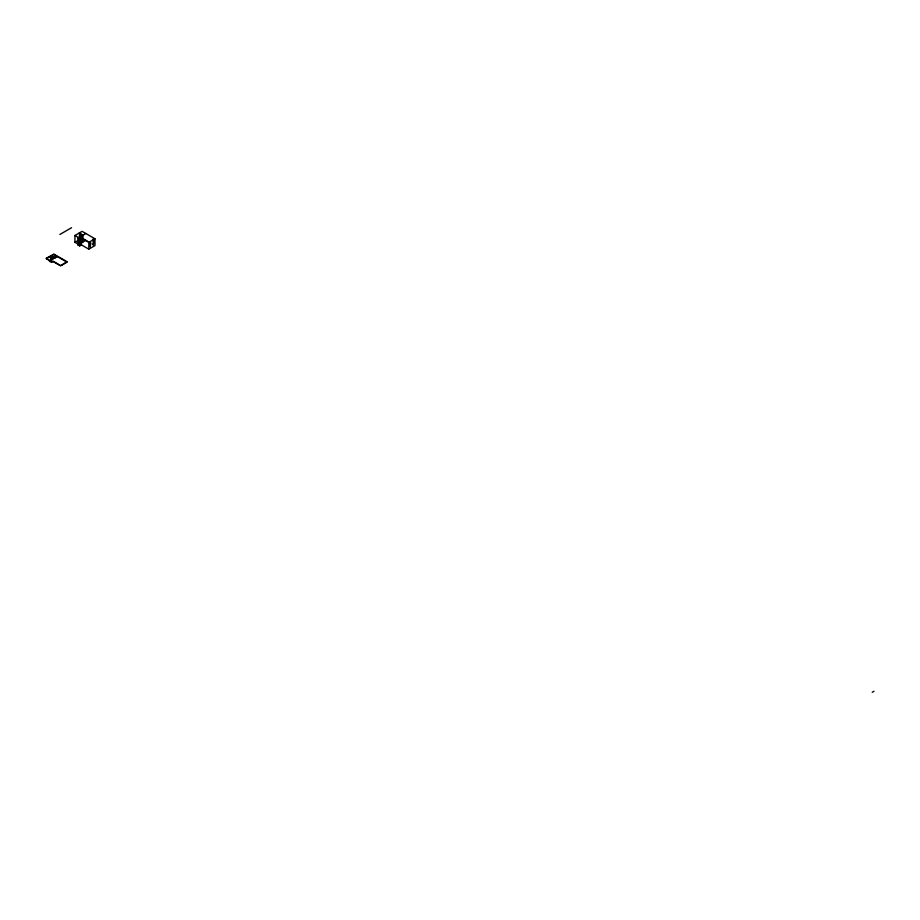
<?xml version="1.0" encoding="UTF-8"?>
<svg xmlns="http://www.w3.org/2000/svg" width="920" height="920" viewBox="0 0 920 920"><rect width="100%" height="100%" fill="white"/><g stroke="black" fill="none" stroke-linecap="round" stroke-linejoin="round"><path stroke-width="1.38" d="M79.706 239.131L81.454 238.096L88.814 242.351L94.99 238.786L94.99 245.594L88.814 249.159L81.454 244.915L79.683 245.927L77.912 244.915L77.912 238.096L81.65 235.945L81.65 242.753L77.912 244.915M59.88 234.462L71.553 227.723M74.945 235.474L78.706 237.647L78.706 244.455L74.945 242.293L74.945 235.474L82.11 231.345L94.99 238.786M81.65 242.753L79.488 241.5L79.488 234.692L80.834 233.921M79.235 233.001L82.995 235.175L85.859 233.507M77.912 238.096L79.683 239.119L81.454 238.096L81.454 244.915M47.3 258.14L48.472 257.462M74.945 242.293L82.11 238.153L89.286 242.305M50.703 257.853L52.267 256.945L50.91 256.162L48.185 257.289M79.488 241.5L80.834 240.73L80.834 238.004M51.186 258.14L52.819 257.267M52.762 257.232L53.061 257.128A1.92 1.104 0 0 1 55.775 257.128L54.176 258.048L57.546 256.68L66.665 261.947L62.203 264.638M52.9 258.853L51.255 259.739A1.92 1.104 0 0 1 51.255 258.175M49.507 261.487L52.843 258.819M79.235 239.809L82.995 241.983L85.859 240.327M51.221 262.2L53.141 261.533L60.651 265.868L67.459 261.947L53.785 254.058L46 258.543L49.91 260.808L49.565 261.522L51.163 260.601A1.92 1.104 0 0 1 51.163 262.165L53.141 261.257L60.49 265.512L62.502 264.799M94.07 239.844L94.07 243.248L94.07 239.844L92.862 239.142M90.045 243.225C91.39 240.361 89.573 252.356 90.436 243.443M93.138 241.442C94.472 238.579 92.655 250.573 93.529 241.661M90.045 246.629L90.666 242.868M93.138 244.846L93.748 241.086M872.229 692.277L874 691.254M79.488 234.692L81.65 235.945M49.346 257.071L52.865 259.106L50.151 260.67L46.632 258.635L47 257.968M88.814 242.351L88.814 249.159M82.995 235.175L82.995 241.983M79.683 239.119L79.683 245.927M53.785 254.506L51.152 256.024L54.671 258.06L57.304 256.542L53.785 254.506"/></g></svg>
